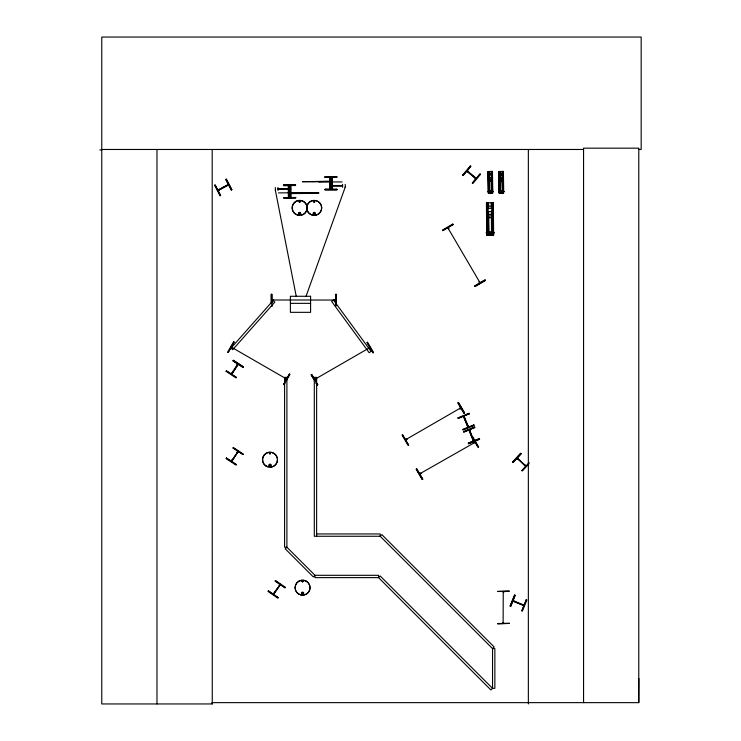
<?xml version="1.0" encoding="UTF-8"?>
<svg xmlns="http://www.w3.org/2000/svg" width="741" height="741" viewBox="0 0 741 741"><rect width="100%" height="100%" fill="white"/><g stroke="black" fill="none" stroke-linecap="round" stroke-linejoin="round"><path stroke-width="1.11" d="M468.09 171.44L467.173 170.671M475.176 178.007L475.555 177.544L476.315 178.266M638.862 678.534L638.779 702.644L212.195 702.644L212.195 703.95L101.767 703.95L101.767 37.05L641.178 37.05L641.178 149.478L638.872 149.478M217.817 190.057L218.938 189.409L219.021 190.039M231.09 347.464L232.442 347.761L231.294 347.103M286.545 379.003L285.507 378.308M516.996 458.262L525.471 466.284M525.591 466.284L525.11 465.135L524.637 465.524M463.579 416.21L467.96 427.298L463.533 416.442L464.459 417.276L463.959 416.053M231.257 461.189L231.822 460.124L232.479 460.318M299.031 201.533C300.809 203.988 299.577 199.162 299.244 202.117M299.29 201.7L300.012 201.608L299.355 201.784M300.225 201.858L300.077 201.283M298.966 213.269L300.059 214.158L300.355 213.047L298.956 213.047L299.66 214.26L300.346 213.269M269.372 453.353C270.511 455.696 270.826 451.723 269.492 453.223M270.363 453.52L269.65 453.612L270.308 453.436M270.715 465.274L270.354 465.894M301.939 581.324C303.078 583.676 303.393 579.703 302.059 581.203M302.874 581.574L302.217 581.592L302.847 581.333M301.791 593.041C304.505 595.801 301.578 590.253 302.384 593.939M273.114 594.115L274.216 593.263M314.777 379.327C315.907 380.865 315.666 377.623 315.898 379.253M369.916 347.548C368.157 347.288 369.444 349.511 368.962 348.038M369.676 347.612L369.972 348.131M405.549 439.746C406.188 437.857 407.457 440.432 406.531 439.117M405.67 439.626L405.92 440.126L406.8 439.496M419.693 473.832L420.944 473.582L419.814 473.721M461.022 408.263L460.152 408.847L459.781 408.393M473.962 442.368C473.304 443.618 476.055 442.451 474.675 441.951M466.895 171.06L475.768 178.581M218.252 190.363L218.011 189.891M227.404 185L227.654 185.482M503.13 591.614L503.797 592.022L503.13 592.022M490.764 192.725L490.273 191.854M306.042 296.28L345.223 187.149M448.342 228.747L448.222 227.515M479.094 281.941L479.992 282.664L447.86 227.83L448.333 227.7M238.241 364.285L231.822 374.103L231.331 373.862L232.396 372.992M237.787 363.998L237.092 364.822L237.592 365.156M238.241 451.51L231.822 461.328L231.34 460.948M237.111 452.167L237.648 452.408M522.609 605.249L523.155 604.591L522.924 605.147M523.906 605.61L512.902 601.025M503.185 591.614L503.732 592.022M503.185 622.848L503.658 622.727M510.132 606.11L514.597 595.06L515.208 595.31L510.716 606.351L510.132 606.11L514.643 595.079M510.669 606.323L515.051 595.245M513.031 601.22L513.309 600.673M523.692 605.453L523.915 604.897M521.942 610.88L526.332 599.802M290.157 192.03C290.75 189.39 287.462 192.438 290.074 192.067M273.207 593.874L273.679 594.263L280.357 584.621M279.237 585.168L279.589 585.723M501.676 191.882L501.083 191.836M489.829 234.647L490.57 234.508L489.829 234.388L490.561 234.249L489.829 234.128L490.561 233.989L489.829 233.869L490.561 233.73L489.968 233.276M237.092 364.822L237.379 365.369M463.597 416.377L464.107 416.127L468.442 426.964L463.616 416.47M468.442 426.964L467.608 426.01L467.997 427.196M469.155 430.188L473.656 440.96M335.766 300.457L334.562 300.568L334.682 299.985M233.61 341.805L227.672 352.132L228.247 352.457L234.137 342.101L233.563 341.777M228.098 352.383L233.989 342.018M231.275 347.64L231.396 347.168L232.081 348.075M285.378 378.883L285.396 378.345L285.35 378.938M286.341 379.364L286.359 378.827M283.646 384.44L284.72 382.56M286.322 379.735L289.536 374.085M284.025 384.662L285.146 382.81M286.174 380.893L289.972 374.335L289.388 374.001L283.571 384.403L284.072 384.69M447.796 227.728L448.398 228.756M480.057 282.775L479.501 281.747M420.731 473.23L419.804 473.777L475.157 442.294M226.079 371.371L226.45 370.815L236.37 377.41M233.332 360.293L232.97 360.848L242.946 367.369L243.307 366.814L233.332 360.293L243.27 366.86M231.331 373.862L237.592 364.164M236.416 377.345L236.055 377.891L226.116 371.324M232.97 448.064L233.332 447.518L243.307 454.038L242.946 454.594M231.331 461.087L238.13 451.445L231.609 461.411M285.35 587.28L284.97 587.826L275.17 581.046L275.55 580.499L285.313 587.326M273.188 594.013L280.246 584.556L273.531 594.245M313.962 201.441L314.406 202.015L314.064 201.422M474.036 440.793L473.675 439.645L472.943 439.811M272.206 299.975C274.67 299.383 272.058 301.763 272.114 299.994L335.756 300.04M273.031 300.513L273.031 299.975M335.516 300.513L335.506 299.92L334.506 299.957M462.745 175.006L470.359 165.836L470.868 166.262L463.208 175.395L462.699 174.969M463.144 175.339L470.739 166.16M467.404 170.782L466.969 171.217L475.954 178.748M474.898 177.868L475.518 177.59M472.36 183.073L480.001 173.922L480.501 174.348L472.841 183.481L472.341 183.055L480.066 173.978M512.642 462.069L520.738 453.325M513.087 462.486L521.182 453.742L520.691 453.288L512.596 462.032L513.087 462.486L521.118 453.687M517.876 459.077L517.366 458.04L525.925 465.969M517.931 459.309L518.144 458.596M529.25 462.69L521.886 470.637L528.574 463.542M528.935 463.875L522.275 470.989L521.831 470.581M231.794 373.029L232.276 373.242M231.794 374.02L238.074 364.377M231.794 460.254L232.266 460.411M420.86 473.703L420.564 473.184M460.865 408.43L459.985 408.8M269.594 464.579C268.548 467.645 272.28 464.394 269.817 464.588M442.748 230.488L453.029 224.467M311.229 374.789L314.517 380.402L311.183 374.816L311.757 374.483L317.713 384.811M367.582 342.249L367.008 342.583L373.038 352.864L373.603 352.531L367.536 342.277M315.703 378.846L314.768 379.383L369.815 347.603L368.879 348.15M315.907 379.197L315.147 379.79M474.824 286.026L485.105 280.005M475.046 286.415L485.327 280.385L485.022 279.866L474.749 285.915L475.074 286.461L485.355 280.431M369.092 348.511L370.018 347.964M316.111 383.236L317.213 385.098L317.778 384.764M402.65 434.782L402.076 435.115L408.096 445.397L408.671 445.063L402.576 434.819M406.587 439.135L405.66 439.682L460.698 407.902L459.772 408.448M460.809 407.837L459.689 408.393L460.152 408.847M463.922 413.163L464.496 412.82L458.475 402.539L457.901 402.882L463.922 413.163L457.975 402.835M416.785 468.877L416.22 469.21L422.24 479.492L422.815 479.158L416.72 468.914L422.666 479.242M472.045 436.968L472.61 436.634L478.64 446.916L478.065 447.249L472.11 436.931M420.064 474.147L420.944 473.582M490.69 191.873L490.162 191.836M490.542 233.406L489.894 233.359M523.785 605.471L513.105 601.173M217.928 190.002L228.284 184.62L218.123 190.372M220.661 195.531L220.077 195.837L214.575 185.259L215.168 184.954L220.586 195.568L215.02 185.028M231.822 189.724L231.238 190.029L225.736 179.461L226.329 179.155L231.822 189.724L226.274 179.183M503.667 623.329L503.658 622.792M330.542 182.675C329.356 184.139 332.552 184.139 331.366 182.675M313.925 201.191C316.629 202.543 311.683 201.784 314.638 201.283M314.517 202.21L313.804 202.117M299.299 212.843L299.846 212.769M314.434 214.232C316.472 211.481 311.322 213.843 314.582 214.075M458.031 417.841L469.025 413.256L469.275 413.867M458.197 418.248L469.21 413.71M469.248 413.793L458.253 418.406L458.003 417.785M462.819 429.502L473.842 424.964M462.856 429.576L473.879 425.038M463.736 431.966L474.759 427.427M469.664 431.262L469.646 429.845L469.072 430.16L473.536 441.006M468.34 443.164L479.418 438.755M468.562 443.702L479.584 439.163M469.405 431.058L469.97 430.743M473.443 441.052L469.433 431.04M286.183 379.318L285.304 378.771M227.682 185.537L227.218 185.102L228.284 184.62M490.236 192.706L490.699 192.725M501.157 192.706L501.685 192.725L501.157 192.54L501.462 191.799M467.654 171.773L468.034 171.319M270.187 465.969L269.289 465.274M302.384 592.559L302.921 592.633M492.552 171.43L487.958 171.504L488.199 193.031L492.793 192.956L492.459 171.43M503.482 171.43L498.888 171.504L499.119 193.031L499.74 193.021L499.415 171.495M488.291 173.681L492.265 173.644M499.221 173.681L503.195 173.644M488.31 175.145L492.283 175.098M499.23 175.145L503.204 175.098M488.338 177.321L492.311 177.284M499.258 177.321L503.232 177.284M488.347 179.266L492.32 179.22M499.277 179.266L503.25 179.22M488.375 181.452L492.348 181.406M499.295 181.452L503.269 181.406M488.476 190.826L492.45 190.78M499.406 190.826L503.38 190.78M487.828 191.447L493.126 191.391M498.749 191.447L504.047 191.391M487.828 191.613L493.126 191.549M498.749 191.613L504.047 191.549M499.99 193.021L499.675 171.495L499.888 193.021L500.518 193.012L500.295 181.684M501.092 193.021L501.722 193.012M486.92 206.118L492.876 206.054M486.948 208.304L492.904 208.24M486.985 211.574L492.941 211.518M487.004 214.492L492.96 214.427M487.041 217.761L492.997 217.697M487.198 231.813L493.154 231.748M486.216 232.767L494.164 232.683M486.216 233.017L494.164 232.933M489.718 233.285L490.653 233.322M493.626 235.017L493.311 202.747L486.42 202.849L486.772 235.119L493.663 235.017M489.736 235.11L490.672 235.101M283.636 184.963L295.557 184.861L295.557 185.528L283.646 185.63L283.636 184.963L295.557 184.917M283.646 185.546L295.557 185.361M278.005 188.649L287.934 188.566L287.943 189.242L278.005 189.326M287.934 188.733L290.88 189.038L287.934 189.066M288.981 190.882L290.305 190.863M288.99 191.373L290.315 191.363M288.99 191.706L290.315 191.697M288.999 192.197L290.324 192.188M278.514 192.901L301.846 192.697M290.463 193.058L289.305 193.068L289.314 193.725L290.472 193.716M289.305 193.188L308.84 193.438L289.305 193.605M283.747 197.625L295.659 197.467M283.747 197.708L295.668 197.606M271.308 302.958L271.252 294.297L271.919 294.288L271.91 306.209M272.077 300.04L273.151 300.031M272.086 300.457L273.16 300.448M335.506 299.975L334.562 300.457L335.636 300.457M271.336 306.209L271.993 306.209M335.868 306.209L335.747 294.288L336.386 294.288L336.395 305.116M99.822 149.941L101.767 149.932M497.498 591.42L509.41 591.133L497.498 591.503M497.498 623.487L509.419 623.45M101.767 149.478L583.565 149.478M324.993 177.09L336.914 177.09M324.993 177.173L336.914 177.256L336.914 176.59L324.993 176.59L324.993 177.256M330.153 181.017L331.31 181.017L331.31 181.665L330.153 181.619M331.31 181.147L311.785 181.554M331.31 181.554L302.421 181.684L322.094 181.554M318.769 181.943L342.101 181.943M330.291 182.545L331.616 182.545M330.291 183.046L331.616 183.046M330.291 183.379L331.616 183.379M330.291 183.87L331.616 183.87M342.574 185.519L332.644 185.519L332.644 186.195L342.574 186.195M332.644 185.695L329.699 185.695L332.644 186.028M324.993 189.335L336.914 189.335L324.993 189.196L324.993 189.835L336.914 189.835L336.914 189.168M324.993 189.779L336.914 189.779M290.389 303.347L310.581 303.347M316.629 533.946L380.189 533.946L380.189 536.262L492.543 648.616L492.543 688.333L490.903 689.973L378.549 577.619L314.99 577.619L314.99 575.303L286.906 547.219L286.906 377.373L284.59 377.373L284.59 547.219L286.906 547.219L285.266 548.849L313.35 576.943L314.99 575.303L378.549 575.303L378.549 577.619L380.189 575.979L492.543 688.333L494.858 688.333L494.858 648.616L492.543 648.616L494.182 646.976L381.828 534.622L380.189 536.262L314.314 536.262L314.314 377.373L316.629 377.373L316.629 536.262M237.787 451.213L237.037 452.158L237.49 452.668M279.903 584.316L279.487 585.64M513.874 601.488L514.097 600.932M463.977 417.303L464.422 417.026M473.684 439.774L473.184 439.978M513.17 600.692L523.989 605.064M503.12 623.264L503.25 591.55M503.167 623.357L503.176 622.746L503.185 623.264M270.187 464.588L270.687 465.089M231.192 347.52L232.128 348.057M285.507 378.41L286.443 378.938L231.396 347.168M232.989 360.821L243.029 367.23M226.357 370.954L236.323 377.484M243.029 454.455L233.063 447.925L242.992 454.52M226.357 458.179L236.323 464.7M275.217 580.972L285.063 587.696M268.344 590.91L278.144 597.691M525.313 465.237L524.906 465.672M467.265 170.754L476.204 178.248M448.231 228.719L448.805 228.385M479.622 281.784L479.047 282.117M448.212 227.626L448.759 228.552M458.429 402.567L464.45 412.857M472.184 436.884L478.214 447.166M367.156 342.499L373.177 352.781M402.502 434.865L408.523 445.146M416.266 469.183L422.287 479.464M311.609 374.566L314.351 379.244M315.99 382.05L317.639 384.848M316.157 383.208L317.259 385.07M468.201 426.038L467.645 426.26M225.885 179.387L231.377 189.955M503.723 591.614L503.667 592.087M473.814 424.889L474.064 425.501L463.042 430.03L462.792 429.419M469.544 429.891L473.999 440.543M275.365 190.298L296.233 296.28M503.38 171.43L503.713 192.956L499.425 193.003L499.239 171.495L499.388 193.021M503.167 171.44L503.398 192.966M502.954 171.44L503.185 192.966M502.852 171.44L503.093 192.966M502.62 172.579L502.722 174.839M502.75 177.108L502.843 192.966M502.352 171.449L502.62 192.975M502.213 174.848L502.194 172.579L502.12 174.848M502.241 177.108L502.268 179.378M502.287 181.647L502.417 192.975L502.194 181.647M502.166 177.118L502.166 179.378M502.018 192.975L500.805 192.993M500.194 172.616L500.323 174.885M500.323 177.155L500.268 179.415M500.008 171.486L500.24 193.012M499.971 171.486L500.166 193.012M498.98 171.504L499.138 193.031M493.163 202.747L493.515 235.017M492.839 202.747L493.191 235.027M492.283 171.44L492.515 192.966L492.237 171.44M492.524 202.756L492.58 208.517M492.608 210.824L492.645 214.279M492.682 217.734L492.848 232.72M492.033 171.44L492.181 192.966L491.931 171.44M492.376 202.756L492.469 208.517M492.487 210.824L492.496 214.279M492.533 217.743L492.728 235.027M492.154 202.756L492.209 208.517M492.237 210.824L492.274 214.288L492.089 210.824M492.311 217.743L492.478 232.72M491.765 171.44L491.922 192.966M492.126 202.756L492.07 208.527M492.163 217.743L492.45 232.73M491.737 192.975L491.505 171.449L491.663 192.975M491.737 202.765L492.024 235.036M491.264 172.579L491.292 174.848L491.172 172.579M491.339 179.378L491.32 177.108L491.246 179.378M491.366 181.647L491.487 192.975M491.626 202.765L491.681 208.527M491.709 210.833L491.746 214.288M491.783 217.743L491.95 232.73M491.292 181.647L491.394 192.975M491.218 202.765L491.422 208.527M491.45 210.833L491.339 214.297M491.403 217.752L491.542 232.739M491.098 192.975L489.884 192.993M491.126 235.045L489.301 235.064M489.356 172.616L489.393 174.885M489.421 177.155L489.421 179.415M489.468 181.684L489.569 193.012L489.375 181.684M489.273 172.616L489.301 174.885M489.319 177.155L489.347 179.415M488.745 172.625L488.865 174.895M488.791 177.155L488.838 179.424M488.847 181.693L488.986 193.021M488.588 171.495L488.801 193.021M488.486 171.495L488.717 193.021M488.541 193.021L488.273 171.495L488.467 193.021M488.486 202.821L488.578 208.591M488.588 212.046L488.643 214.353M488.652 217.808L488.847 232.794M488.375 202.83L488.43 208.591M488.467 212.046L488.495 214.353M488.532 217.808L488.699 232.794M488.041 202.83L488.393 235.101M487.754 205.137L487.791 208.591M487.828 212.056L487.856 214.362M487.893 217.817L488.078 235.11M487.634 205.137L487.643 208.601M487.708 212.056L487.708 214.362M487.745 217.817L487.958 235.11M487.383 205.146L487.421 208.601L487.235 205.146M487.485 214.362L487.458 212.056L487.337 214.362M487.522 217.817L487.708 235.11M487.495 217.817L487.559 235.11M486.948 202.839L487.3 235.11M486.883 202.839L487.18 235.119M486.568 202.849L486.8 235.119M295.659 197.439L295.668 198.106L283.757 198.208L283.747 197.541M290.926 185.565L291.028 197.476M290.426 185.565L290.528 197.486L290.259 185.574M288.934 185.583L289.046 197.495L288.777 185.583M288.277 185.583L288.379 197.504M277.995 187.501L278.023 190.474M275.346 187.519L275.374 190.502M335.886 294.288L335.951 304.042M271.752 294.288L271.808 302.958M271.308 294.297L271.363 302.958M638.779 702.644L638.779 148.172L583.565 148.172L583.565 702.644M528.352 149.478L528.352 703.95M345.223 184.37L345.223 187.353M342.574 184.37L342.574 187.353M332.218 177.256L332.274 189.168M331.699 177.256L331.699 189.168M331.644 177.256L331.616 189.168M330.291 177.256L330.264 189.168M330.125 177.256L330.125 189.168M329.68 177.256L329.625 189.168M212.269 702.644L212.269 703.95L212.195 149.478M156.981 149.478L156.981 703.95M301.606 215.168A7.54 7.54 0 0 0 306.941 209.833A7.54 7.54 0 0 0 318.547 214.056A7.54 7.54 0 0 0 318.547 201.709A7.54 7.54 0 0 0 306.941 205.933A7.54 7.54 0 0 0 298.345 200.459A7.54 7.54 0 0 0 292.149 208.545A7.54 7.54 0 0 0 299.66 215.418M277.542 459.707A7.54 7.54 0 0 1 270.002 467.247M268.047 466.987A7.54 7.54 0 0 1 264.676 454.381A7.54 7.54 0 0 1 277.282 457.753M489.495 180.119C490.607 183.481 492.089 177.71 489.495 180.119M500.416 180.119C501.537 183.481 503.009 177.71 500.416 180.119M526.258 599.775L521.794 610.825L522.405 611.066L526.87 600.025L526.258 599.775M226.45 458.04L226.079 458.596L236.083 465.07L236.416 464.561L226.45 458.04M268.39 590.846L268.01 591.383L277.81 598.172L278.19 597.626L268.372 590.864M273.114 300.54L230.997 348.14L232.73 349.678L274.846 302.078L273.114 300.54M333.515 300.077L331.644 301.448L369.185 352.735L371.046 351.364L333.515 300.077M452.779 224.041L442.497 230.062L442.831 230.636L453.112 224.606L452.779 224.041M228.441 184.898L218.123 190.465L228.441 184.898M474.564 426.973L463.57 431.558L463.801 432.123L474.824 427.585L474.564 426.973M479.353 438.607L468.331 443.137L468.59 443.748L479.603 439.218L479.353 438.607M509.419 623.413L497.507 623.737L509.419 623.366M318.778 192.929L299.095 193.068L318.778 192.929M310.581 296.28L290.389 296.28L290.389 312.332L310.581 312.332L310.581 296.28M489.273 193.012L489.088 171.486L489.236 193.012M313.462 214.214A1.074 1.074 0 0 0 315.258 213.732A1.074 1.074 0 0 0 313.943 212.417A1.074 1.074 0 0 0 313.462 214.214M310.516 214.306A7.419 7.419 0 0 0 321.64 207.888A7.419 7.419 0 0 0 310.516 201.459A7.419 7.419 0 0 0 310.516 214.306M298.901 214.214A1.074 1.074 0 0 0 300.698 213.732A1.074 1.074 0 0 0 299.383 212.417A1.074 1.074 0 0 0 298.901 214.214M295.946 214.306A7.419 7.419 0 0 0 307.08 207.888A7.419 7.419 0 0 0 295.946 201.459A7.419 7.419 0 0 0 295.946 214.306M269.428 466.274A1.158 1.158 0 0 0 271.15 465.274A1.158 1.158 0 0 0 269.428 464.274A1.158 1.158 0 0 0 269.428 466.274M266.288 466.145A7.438 7.438 0 0 0 277.43 459.707A7.438 7.438 0 0 0 266.288 453.27A7.438 7.438 0 0 0 266.288 466.145M301.995 594.245A1.158 1.158 0 0 0 303.717 593.254A1.158 1.158 0 0 0 301.995 592.254A1.158 1.158 0 0 0 301.995 594.245M298.799 594.208A7.54 7.54 0 0 0 310.108 587.678A7.54 7.54 0 0 0 298.799 581.157A7.54 7.54 0 0 0 298.799 594.208M298.855 594.115A7.438 7.438 0 0 0 310.007 587.678A7.438 7.438 0 0 0 298.855 581.24A7.438 7.438 0 0 0 298.855 594.115M489.079 217.039A1.325 1.325 0 0 0 491.283 216.418A1.325 1.325 0 0 0 489.644 214.816A1.325 1.325 0 0 0 489.079 217.039"/></g></svg>
